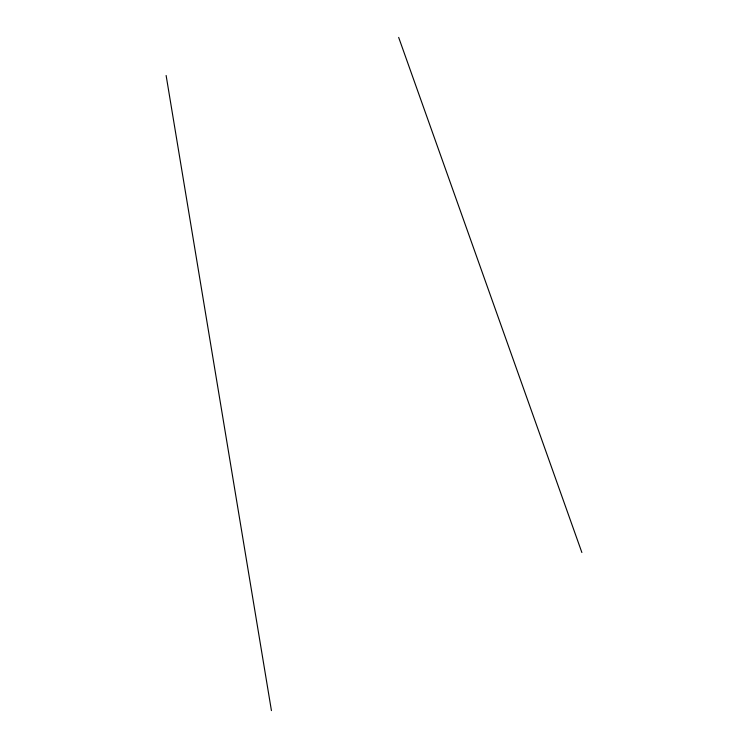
<?xml version="1.0" encoding="UTF-8"?>
<svg xmlns="http://www.w3.org/2000/svg" width="748" height="748" viewBox="0 0 748 748"><rect width="100%" height="100%" fill="white"/><g stroke="black" fill="none" stroke-linecap="round" stroke-linejoin="round"><path stroke-width="1.12" d="M398.665 37.4L581.879 552.51M166.121 75.483L271.431 710.6"/></g></svg>
